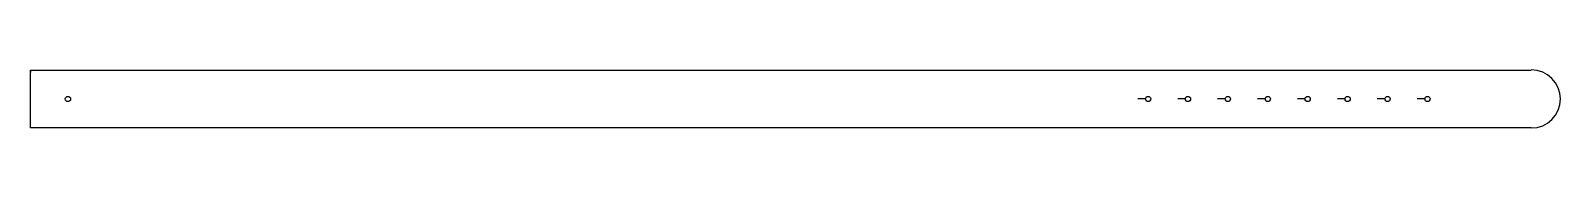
# Model space of a CAD drawing. Header units: millimetres. Extents: x 2492 to 3642, y 1182 to 1225.
import ezdxf

# ---------------------------------------------------------------- set-up
doc = ezdxf.new("R2010")
doc.units = ezdxf.units.MM

msp = doc.modelspace()

# ---------------------------------------------------------------- linework, layer by layer
for p, q in [((2491.8, 1225.2), (2491.8, 1223.4)), ((2491.8, 1181.5), (2491.8, 1225.2)), ((2491.8, 1225.2), (3619.9, 1225.2)), ((2491.8, 1181.5), (2491.8, 1225.2)), ((3329.8, 1203.4), (3324.1, 1203.4)), ((3359.8, 1203.4), (3354.1, 1203.4)), ((3389.8, 1203.4), (3384.1, 1203.4)), ((3419.8, 1203.4), (3414.1, 1203.4)), ((3449.8, 1203.4), (3444.1, 1203.4)), ((3479.8, 1203.4), (3474.1, 1203.4)), ((3509.8, 1203.4), (3504.1, 1203.4)), ((3539.8, 1203.4), (3534.1, 1203.4)), ((3641.8, 1203.4), (3641.8, 1203.4)), ((2491.8, 1181.5), (2491.8, 1183.4)), ((3619.9, 1181.5), (2491.8, 1181.5))]:
    msp.add_line(p, q)
for centre, radius in [((2519.8, 1203.4), 2), ((3331.8, 1203.4), 1.95), ((3331.8, 1203.4), 1.95), ((3361.8, 1203.4), 1.95), ((3361.8, 1203.4), 1.95), ((3391.8, 1203.4), 1.95), ((3391.8, 1203.4), 1.95), ((3421.8, 1203.4), 1.95), ((3421.8, 1203.4), 1.95), ((3451.8, 1203.4), 1.95), ((3451.8, 1203.4), 1.95), ((3481.8, 1203.4), 1.95), ((3481.8, 1203.4), 1.95), ((3511.8, 1203.4), 1.95), ((3511.8, 1203.4), 1.95), ((3541.8, 1203.4), 1.95), ((3541.8, 1203.4), 1.95)]:
    msp.add_circle(centre, radius)
msp.add_arc((3619.9, 1203.4), 21.9, 270, 90)

doc.saveas('drawing.dxf')
